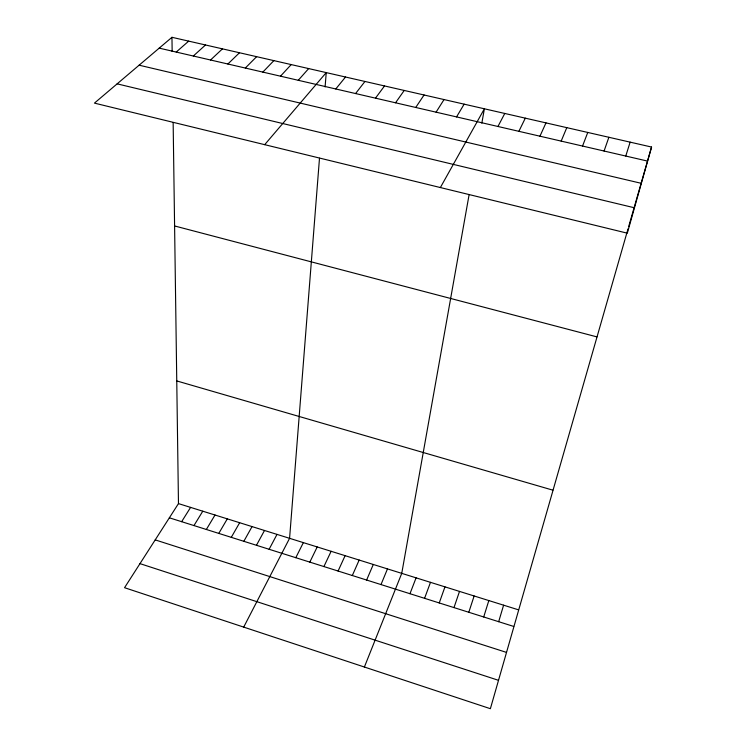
<?xml version="1.0" encoding="UTF-8"?>
<svg xmlns="http://www.w3.org/2000/svg" width="746" height="746" viewBox="0 0 746 746"><rect width="100%" height="100%" fill="white"/><g stroke="black" fill="none" stroke-linecap="round" stroke-linejoin="round"><path stroke-width="1.12" d="M319.493 158.217L289.579 538.314L243.7 627.116M325.107 86.918L326.235 72.604L264.69 144.668M469.094 194.743L401.749 573.357L364.384 667.036M481.832 123.174L484.387 108.795L440.364 187.554M651.556 147.046L627.321 233.181L94.444 103.116L171.962 37.3L651.556 147.046L636.86 198.128M628.029 228.835L490.374 708.7L124.545 587.699L178.471 503.606L173.147 122.493M628.654 226.672L636.552 199.191M498.673 621.698L503.597 605.183M483.706 616.979L488.826 600.567M625.763 156.045L630.137 142.15M468.805 612.279L474.13 595.979M453.988 607.598L459.508 591.41M604.073 151.028L608.876 137.283M439.245 602.945L444.961 586.86M424.577 598.32L430.489 582.337M582.542 146.048L587.764 132.452M409.974 593.713L416.082 577.842M381.001 584.575L387.482 568.9M561.169 141.106L566.792 127.65M366.622 580.043L373.289 564.47M352.317 575.53L359.162 560.06M539.945 136.201L545.979 122.885M338.087 571.035L345.109 555.667M323.913 566.568L331.131 551.294M518.88 131.324L525.305 118.157M309.823 562.12L317.209 546.949M295.798 557.691L303.361 542.622M497.955 126.484L504.772 113.457M269.12 549.28L277.008 534.388M256.456 545.279L264.504 530.481M243.839 541.307L252.055 526.592M231.288 537.344L239.653 522.722M218.792 533.399L227.306 518.862M456.552 116.908L464.143 104.16M206.353 529.473L215.016 515.02M193.969 525.566L202.781 511.197M181.642 521.678L190.594 507.392M436.074 112.17L444.029 99.563M415.736 107.461L424.064 94.994M395.539 102.789L404.229 90.453M375.48 98.155L384.526 85.939M355.562 93.548L364.962 81.463M335.775 88.97L345.529 77.015M298.26 80.288L308.667 68.585M280.496 76.185L291.21 64.585M262.844 72.101L273.866 60.622M245.303 68.045L256.624 56.677M227.875 64.007L239.485 52.752M210.549 60.006L222.448 48.854M193.326 56.015L205.514 44.974M176.215 52.061L188.691 41.133M159.206 48.126L647.603 161.099M139.11 65.191L641.346 183.339M117.131 83.85L634.464 207.789M174.592 225.954L596.949 336.894M176.755 380.926L552.861 490.159M178.471 503.606L518.442 609.818M169.361 517.808L513.724 626.444M155.205 539.89L506.366 652.358M139.978 563.631L498.431 680.296M171.962 37.3L172.158 51.521"/></g></svg>
